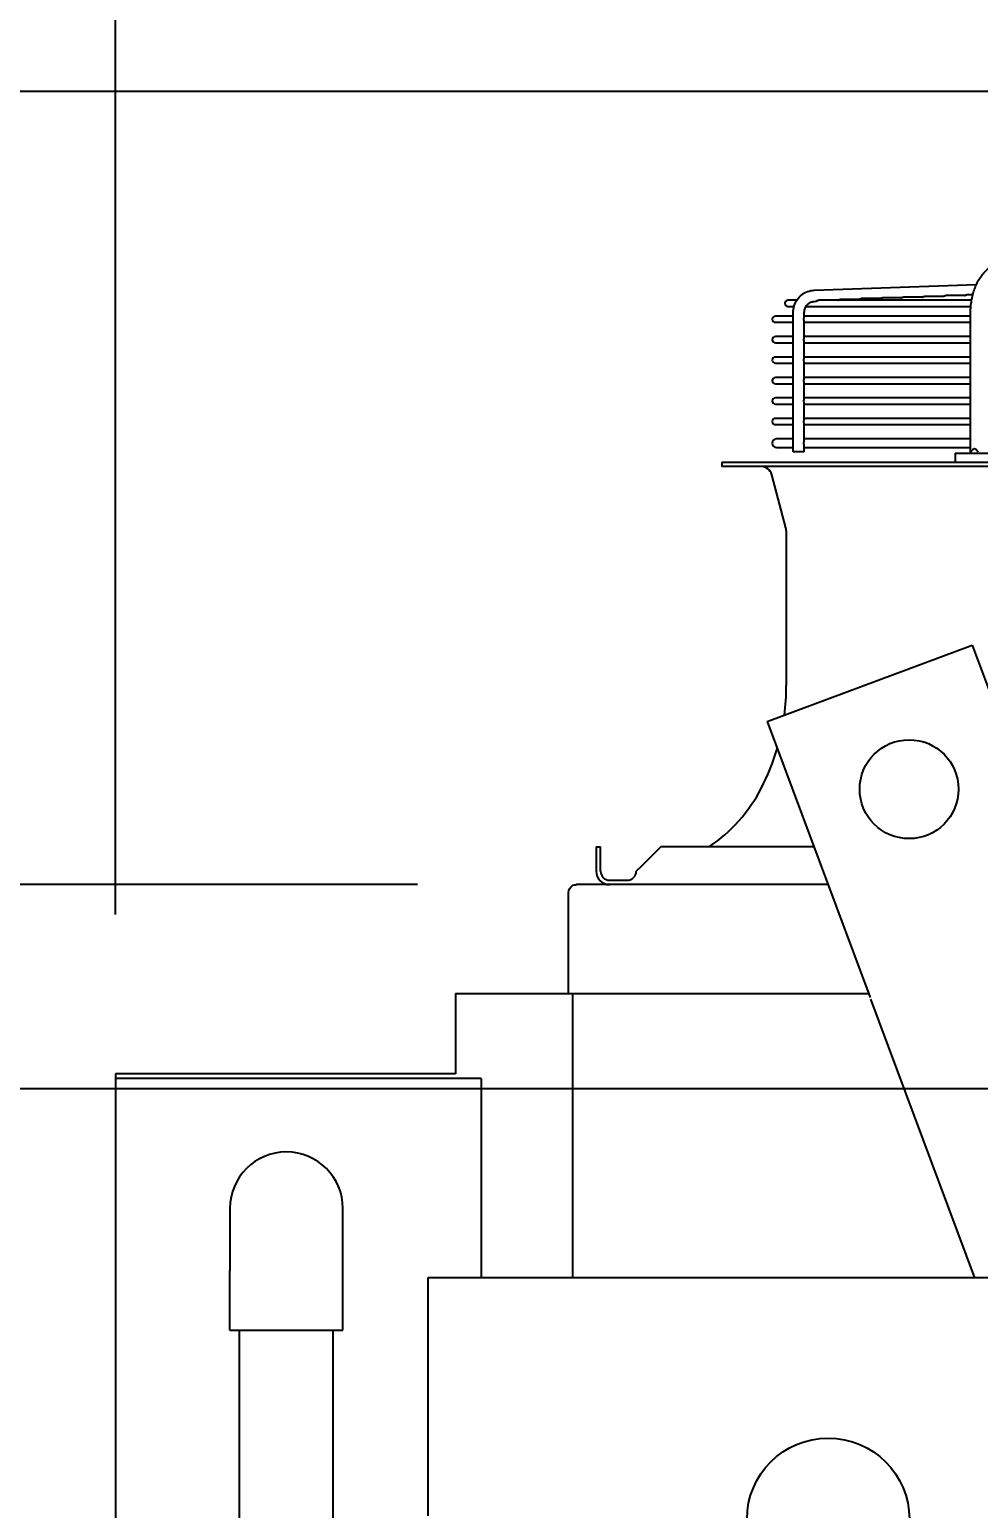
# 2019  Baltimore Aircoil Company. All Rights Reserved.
# Model space of a CAD drawing. Header units: millimetres. Extents: x 16200 to 32328, y 18593 to 29476.
# Drawn here: x 16256.42 to 16273.22, y 18965.62 to 18991.79 of the extents above; entities that cross this region are included whole.
import ezdxf

# ---------------------------------------------------------------- set-up
doc = ezdxf.new("R2010")
doc.units = ezdxf.units.MM
doc.header["$LTSCALE"] = 5
for name, color, linetype in [('CONDENSER-SST-CONTROL', 1, 'Continuous'), ('RECIRCULATION-CONTROL', 3, 'Continuous'), ('UNIT', 6, 'Continuous'), ('WS-NO-CONTROL', 3, 'Continuous')]:
    doc.layers.add(name, color=color, linetype=linetype)
doc.styles.add('SUBMITTAL', font='romans.shx', dxfattribs={"width": 0.75})
doc.dimstyles.new('SUBMITTAL', dxfattribs={"dimtxt": 0.09375, "dimasz": 0.09375, "dimexe": 0.03125, "dimexo": 0.0625, "dimgap": 0.0625, "dimtad": 0, "dimdec": 4, "dimzin": 4, "dimdsep": 46, "dimlunit": 4, "dimtxsty": 'SUBMITTAL', "dimcen": 0.09375, "dimclre": 6, "dimadec": 0, "dimazin": 0, "dimtfac": 1, "dimtdec": 0, "dimtofl": 0, "dimtmove": 0, "dimatfit": 3, "dimfxl": 0, "dimfrac": 2, "dimtolj": 1, "dimtzin": 4, "dimarcsym": 0})

# ---------------------------------------------------------------- blocks, each defined once
blk = doc.blocks.new('*D8')
at = {"layer": 'UNIT', "color": 6, "lineweight": -2}
for p, q in [((16277.692, 18990.694), (16205.129, 18990.694)), ((16260.835, 18892.66), (16205.129, 18892.66))]:
    blk.add_line(p, q, dxfattribs=at)
at = {"layer": 'UNIT', "color": 3, "lineweight": -2}
for p, q in [((16207.946, 18985.765), (16207.946, 18951.36)), ((16207.946, 18897.589), (16207.946, 18931.994))]:
    blk.add_line(p, q, dxfattribs=at)
at = {"layer": 'UNIT', "color": 3}
for points in [[(16207.125, 18985.765), (16208.768, 18985.765), (16207.946, 18990.694)], [(16207.125, 18897.589), (16208.768, 18897.589), (16207.946, 18892.66)]]:
    blk.add_solid(points, dxfattribs=at)
at = {"layer": 'UNIT', "color": 3, "insert": (16207.946, 18941.677), "char_height": 4.9294, "attachment_point": 5, "rotation": 90, "style": 'SUBMITTAL'}
blk.add_mtext('\\A1;8\'-2"', dxfattribs=at)
blk = doc.blocks.new('*D45')
at = {"layer": 'UNIT', "color": 6, "lineweight": -2}
for p, q in [((16263.288, 18976.659), (16215.129, 18976.659)), ((16260.835, 18892.66), (16215.129, 18892.66))]:
    blk.add_line(p, q, dxfattribs=at)
at = {"layer": 'UNIT', "color": 3, "lineweight": -2}
for p, q in [((16217.946, 18971.729), (16217.946, 18944.342)), ((16217.946, 18897.589), (16217.946, 18924.976))]:
    blk.add_line(p, q, dxfattribs=at)
at = {"layer": 'UNIT', "color": 3}
for points in [[(16217.125, 18971.729), (16218.768, 18971.729), (16217.946, 18976.659)], [(16217.125, 18897.589), (16218.768, 18897.589), (16217.946, 18892.66)]]:
    blk.add_solid(points, dxfattribs=at)
at = {"layer": 'UNIT', "color": 3, "insert": (16217.946, 18934.659), "char_height": 4.9294, "attachment_point": 5, "rotation": 90, "style": 'SUBMITTAL'}
blk.add_mtext('\\A1;7\'-0"', dxfattribs=at)
blk = doc.blocks.new('*D76')
at = {"layer": 'WS-NO-CONTROL', "color": 6, "lineweight": -2}
for p, q in [((16257.946, 18976.129), (16257.946, 19017.259)), ((16316.097, 18975.861), (16316.097, 19017.259))]:
    blk.add_line(p, q, dxfattribs=at)
at = {"layer": 'WS-NO-CONTROL', "color": 3, "lineweight": -2}
for p, q in [((16257.946, 19014.442), (16253.017, 19014.442)), ((16311.168, 19014.442), (16262.876, 19014.442))]:
    blk.add_line(p, q, dxfattribs=at)
at = {"layer": 'WS-NO-CONTROL', "color": 3}
for points in [[(16262.876, 19015.263), (16262.876, 19013.62), (16257.946, 19014.442)], [(16311.168, 19015.263), (16311.168, 19013.62), (16316.097, 19014.442)]]:
    blk.add_solid(points, dxfattribs=at)
at = {"layer": 'WS-NO-CONTROL', "color": 3, "insert": (16234.268, 19014.442), "char_height": 4.9294, "attachment_point": 5, "style": 'SUBMITTAL'}
blk.add_mtext('\\A1;4\'-10 1/8"', dxfattribs=at)
blk = doc.blocks.new('*D77')
at = {"layer": 'WS-NO-CONTROL', "color": 6, "lineweight": -2}
for p, q in [((16257.946, 18976.129), (16257.946, 19003.663)), ((16293.583, 18975.861), (16293.583, 19003.663))]:
    blk.add_line(p, q, dxfattribs=at)
at = {"layer": 'WS-NO-CONTROL', "color": 3, "lineweight": -2}
for p, q in [((16257.946, 19000.846), (16253.017, 19000.846)), ((16288.654, 19000.846), (16262.876, 19000.846))]:
    blk.add_line(p, q, dxfattribs=at)
at = {"layer": 'WS-NO-CONTROL', "color": 3}
for points in [[(16262.876, 19001.667), (16262.876, 19000.024), (16257.946, 19000.846)], [(16288.654, 19001.667), (16288.654, 19000.024), (16293.583, 19000.846)]]:
    blk.add_solid(points, dxfattribs=at)
at = {"layer": 'WS-NO-CONTROL', "color": 3, "insert": (16234.268, 19000.846), "char_height": 4.9294, "attachment_point": 5, "style": 'SUBMITTAL'}
blk.add_mtext('\\A1;2\'-11 5/8"', dxfattribs=at)
blk = doc.blocks.new('*D104')
at = {"layer": 'WS-NO-CONTROL', "color": 6, "lineweight": -2}
for p, q in [((16290.766, 18973.044), (16225.129, 18973.044)), ((16260.835, 18892.66), (16225.129, 18892.66))]:
    blk.add_line(p, q, dxfattribs=at)
at = {"layer": 'WS-NO-CONTROL', "color": 3, "lineweight": -2}
for p, q in [((16227.946, 18968.114), (16227.946, 18949.753)), ((16227.946, 18897.589), (16227.946, 18915.951))]:
    blk.add_line(p, q, dxfattribs=at)
at = {"layer": 'WS-NO-CONTROL', "color": 3}
for points in [[(16227.125, 18968.114), (16228.768, 18968.114), (16227.946, 18973.044)], [(16227.125, 18897.589), (16228.768, 18897.589), (16227.946, 18892.66)]]:
    blk.add_solid(points, dxfattribs=at)
at = {"layer": 'WS-NO-CONTROL', "color": 3, "insert": (16227.946, 18932.852), "char_height": 4.9294, "attachment_point": 5, "rotation": 90, "style": 'SUBMITTAL'}
blk.add_mtext('\\A1;6\'-8 3/8"', dxfattribs=at)

msp = doc.modelspace()

# ---------------------------------------------------------------- linework, layer by layer
at = {"layer": 'CONDENSER-SST-CONTROL'}
msp.add_circle((16270.5614, 18965.4262), 1.4375, dxfattribs=at)
at = {"layer": 'RECIRCULATION-CONTROL'}
for p, q in [((16259.9691, 18970.9282), (16259.9691, 18969.8282)), ((16261.9691, 18969.8282), (16261.9691, 18970.9282)), ((16259.9691, 18968.7719), (16259.9691, 18969.8282)), ((16261.9691, 18968.7719), (16261.9691, 18969.8282)), ((16259.9691, 18968.7719), (16261.9691, 18968.7719)), ((16260.1391, 18947.1784), (16260.1391, 18968.7719)), ((16261.7991, 18947.1784), (16261.7991, 18968.7719))]:
    msp.add_line(p, q, dxfattribs=at)
msp.add_arc((16260.9691, 18970.9282), 1, 0, 180, dxfattribs=at)
at = {"layer": 'UNIT'}
for p, q in [((16270.312, 18987.1791), (16273.1872, 18987.283)), ((16270.0061, 18987.0037), (16269.8476, 18987.0037)), ((16270.3191, 18986.9824), (16270.3414, 18986.9832)), ((16273.1008, 18987.0037), (16270.3977, 18987.0037)), ((16271.1054, 18987.0172), (16270.7719, 18987.0172)), ((16271.4796, 18987.0307), (16271.1461, 18987.0307)), ((16271.8537, 18987.0442), (16271.5203, 18987.0442)), ((16272.2279, 18987.0577), (16271.8945, 18987.0577)), ((16272.6021, 18987.0712), (16272.2687, 18987.0712)), ((16272.9763, 18987.0847), (16272.6429, 18987.0847)), ((16273.1213, 18987.0982), (16273.0171, 18987.0982)), ((16269.9419, 18986.7218), (16269.6271, 18986.7218)), ((16269.8476, 18986.8935), (16269.9566, 18986.8935)), ((16269.9419, 18984.3163), (16269.9419, 18986.7856)), ((16270.1387, 18986.7058), (16270.1387, 18986.7856)), ((16273.082, 18986.7218), (16270.1387, 18986.7218)), ((16270.1693, 18986.8935), (16273.0865, 18986.8935)), ((16273.082, 18984.3163), (16273.082, 18986.7856)), ((16269.6271, 18986.6115), (16269.9419, 18986.6115)), ((16270.1387, 18986.3436), (16270.1387, 18986.6275)), ((16270.1387, 18986.6115), (16273.082, 18986.6115)), ((16269.9419, 18986.3596), (16269.6271, 18986.3596)), ((16269.6271, 18986.2493), (16269.9419, 18986.2493)), ((16273.082, 18986.3596), (16270.1387, 18986.3596)), ((16270.1387, 18985.9814), (16270.1387, 18986.2653)), ((16270.1387, 18986.2493), (16273.082, 18986.2493)), ((16269.9419, 18985.9974), (16269.6271, 18985.9974)), ((16273.082, 18985.9974), (16270.1387, 18985.9974)), ((16269.6271, 18985.8871), (16269.9419, 18985.8871)), ((16270.1387, 18985.6192), (16270.1387, 18985.9031)), ((16270.1387, 18985.8871), (16273.082, 18985.8871)), ((16269.9419, 18985.6352), (16269.6271, 18985.6352)), ((16269.6271, 18985.5249), (16269.9419, 18985.5249)), ((16273.082, 18985.6352), (16270.1387, 18985.6352)), ((16270.1387, 18985.257), (16270.1387, 18985.5409)), ((16270.1387, 18985.5249), (16273.082, 18985.5249)), ((16269.9419, 18985.2729), (16269.6271, 18985.2729)), ((16269.6271, 18985.1627), (16269.9419, 18985.1627)), ((16273.082, 18985.2729), (16270.1387, 18985.2729)), ((16270.1387, 18984.8948), (16270.1387, 18985.1787)), ((16270.1387, 18985.1627), (16273.082, 18985.1627)), ((16269.9419, 18984.9107), (16269.6271, 18984.9107)), ((16273.082, 18984.9107), (16270.1387, 18984.9107)), ((16269.6271, 18984.8005), (16269.9419, 18984.8005)), ((16270.1387, 18984.5191), (16270.1387, 18984.8165)), ((16270.1387, 18984.8005), (16273.082, 18984.8005)), ((16269.9419, 18984.5485), (16269.6488, 18984.5485)), ((16269.6488, 18984.395), (16269.9419, 18984.395)), ((16273.082, 18984.5485), (16270.1387, 18984.5485)), ((16270.1387, 18984.3163), (16270.1387, 18984.4245)), ((16270.1387, 18984.395), (16273.082, 18984.395)), ((16268.6783, 18984.1391), (16302.4185, 18984.1391)), ((16268.6783, 18984.1391), (16268.6783, 18984.0604)), ((16270.1387, 18984.3163), (16269.9419, 18984.3163)), ((16272.8121, 18984.2966), (16275.0392, 18984.2966)), ((16272.8121, 18984.2966), (16272.8121, 18984.1391)), ((16302.4185, 18984.0604), (16268.6783, 18984.0604)), ((16269.8134, 18982.9726), (16269.5623, 18983.9142)), ((16269.82, 18982.9219), (16269.82, 18980.1809)), ((16269.4796, 18979.5449), (16273.1104, 18980.8988)), ((16273.1104, 18980.8988), (16275.4479, 18974.6302)), ((16269.4796, 18979.5449), (16271.3016, 18974.6588)), ((16266.4539, 18977.3281), (16266.4539, 18976.895)), ((16266.4539, 18977.3281), (16266.5326, 18977.3281)), ((16266.5326, 18976.895), (16266.5326, 18977.3281)), ((16267.5956, 18977.3281), (16267.2413, 18976.9737)), ((16270.3063, 18977.3281), (16267.5956, 18977.3281)), ((16267.2413, 18976.9737), (16267.1625, 18976.895)), ((16265.9647, 18974.7296), (16265.9647, 18976.519)), ((16270.5558, 18976.6588), (16266.1045, 18976.6588)), ((16266.6901, 18976.7375), (16267.0051, 18976.7375)), ((16263.9646, 18974.7296), (16271.2752, 18974.7296)), ((16263.9646, 18974.7296), (16263.9646, 18973.3122)), ((16266.0428, 18969.6997), (16266.0428, 18974.7296)), ((16271.3123, 18974.6302), (16273.1508, 18969.6998)), ((16257.9462, 18973.3122), (16257.9462, 18898.9392)), ((16263.9646, 18973.3122), (16257.9462, 18973.3122)), ((16264.415, 18973.2291), (16257.9462, 18973.2291)), ((16264.415, 18973.2291), (16264.415, 18969.6997)), ((16273.8755, 18969.6998), (16263.4719, 18969.6997)), ((16263.4719, 18969.6997), (16263.472, 18965.49))]:
    msp.add_line(p, q, dxfattribs=at)
msp.add_circle((16271.9938, 18978.3479), 0.875, dxfattribs=at)
for centre, radius, start, end in [((16269.8476, 18986.9486), 0.0551, 90, 270), ((16269.6271, 18986.6666), 0.0551, 90, 270), ((16269.6271, 18986.3044), 0.0551, 90, 270), ((16269.6271, 18985.9422), 0.0551, 90, 270), ((16269.6271, 18985.58), 0.0551, 90, 270), ((16269.6271, 18985.2178), 0.0551, 90, 270), ((16269.6271, 18984.8556), 0.0551, 90, 270), ((16269.6488, 18984.4718), 0.0768, 90, 270), ((16269.3721, 18983.8635), 0.1969, 14.93142, 90), ((16269.6232, 18982.9219), 0.1969, 0, 14.93142), ((16265.883, 18980.1809), 3.937, 352.38069, 0), ((16265.883, 18980.1809), 3.937, 332.49816, 343.5344), ((16266.8608, 18979.6719), 2.8346, 304.22448, 332.49816), ((16266.6901, 18976.895), 0.2362, 180, 270), ((16266.6901, 18976.895), 0.1575, 180, 270), ((16267.0051, 18976.895), 0.1575, 270, 0)]:
    msp.add_arc(centre, radius, start, end, dxfattribs=at)
for points, knots in [([(16273.082, 18986.7856), (16273.082, 18986.8212), (16273.0835, 18986.8571), (16273.0864, 18986.8925), (16273.0894, 18986.9279), (16273.0938, 18986.9629), (16273.0997, 18986.9976), (16273.1057, 18987.0322), (16273.1131, 18987.0666), (16273.1218, 18987.1001), (16273.1306, 18987.1335), (16273.1407, 18987.166), (16273.1522, 18987.1978), (16273.1637, 18987.2295), (16273.1765, 18987.2605), (16273.1906, 18987.2901), (16273.2046, 18987.3198), (16273.2198, 18987.348), (16273.2363, 18987.3751), (16273.2527, 18987.4022), (16273.2703, 18987.428), (16273.2889, 18987.4522), (16273.3075, 18987.4763), (16273.3269, 18987.4988), (16273.3474, 18987.5196), (16273.3678, 18987.5405), (16273.3893, 18987.5598), (16273.4113, 18987.5771), (16273.4333, 18987.5944), (16273.456, 18987.6098), (16273.4793, 18987.6234), (16273.5026, 18987.6369), (16273.5267, 18987.6485), (16273.551, 18987.6581), (16273.5753, 18987.6676), (16273.5998, 18987.6751), (16273.6247, 18987.6805), (16273.6497, 18987.686), (16273.675, 18987.6894), (16273.7001, 18987.6906)], [0, 0, 0, 0, 0.076921, 0.076921, 0.076921, 0.1538421, 0.1538421, 0.1538421, 0.2307631, 0.2307631, 0.2307631, 0.3076842, 0.3076842, 0.3076842, 0.3846052, 0.3846052, 0.3846052, 0.4615263, 0.4615263, 0.4615263, 0.5384473, 0.5384473, 0.5384473, 0.6153684, 0.6153684, 0.6153684, 0.6922894, 0.6922894, 0.6922894, 0.7692105, 0.7692105, 0.7692105, 0.8461315, 0.8461315, 0.8461315, 0.9230526, 0.9230526, 0.9230526, 1, 1, 1, 1]), ([(16269.9419, 18986.7856), (16269.9419, 18986.8256), (16269.9479, 18986.8656), (16269.9713, 18986.9419), (16269.9887, 18986.9783), (16270.0336, 18987.0442), (16270.061, 18987.0737), (16270.1235, 18987.1228), (16270.1586, 18987.1424), (16270.233, 18987.1699), (16270.2724, 18987.1777), (16270.312, 18987.1791)], [1.5707963, 1.5707963, 1.5707963, 1.5707963, 1.8779743, 1.8779743, 2.1851522, 2.1851522, 2.4923302, 2.4923302, 2.7995081, 2.7995081, 3.1066861, 3.1066861, 3.1066861, 3.1066861]), ([(16270.1387, 18986.7856), (16270.1387, 18986.8061), (16270.1418, 18986.8266), (16270.1537, 18986.8655), (16270.1626, 18986.8839), (16270.185, 18986.9169), (16270.1986, 18986.9314), (16270.2292, 18986.9554), (16270.2461, 18986.9649), (16270.2817, 18986.978), (16270.3004, 18986.9817), (16270.3191, 18986.9824)], [1.5707963, 1.5707963, 1.5707963, 1.5707963, 1.8779743, 1.8779743, 2.1851522, 2.1851522, 2.4923302, 2.4923302, 2.7995081, 2.7995081, 3.1066861, 3.1066861, 3.1066861, 3.1066861]), ([(16270.3414, 18986.9832), (16270.3415, 18986.9832), (16270.3417, 18986.9832), (16270.3419, 18986.9832), (16270.3421, 18986.9832), (16270.3424, 18986.9833), (16270.3427, 18986.9833), (16270.3432, 18986.9834), (16270.3438, 18986.9836), (16270.3445, 18986.9838), (16270.3451, 18986.984), (16270.3458, 18986.9843), (16270.3465, 18986.9846), (16270.3472, 18986.9849), (16270.3479, 18986.9852), (16270.3487, 18986.9856), (16270.3494, 18986.986), (16270.3502, 18986.9864), (16270.351, 18986.9868), (16270.3519, 18986.9873), (16270.3527, 18986.9877), (16270.3535, 18986.9882), (16270.3544, 18986.9887), (16270.3553, 18986.9892), (16270.3562, 18986.9897), (16270.357, 18986.9902), (16270.358, 18986.9907), (16270.3589, 18986.9913), (16270.3598, 18986.9918), (16270.3607, 18986.9923), (16270.3617, 18986.9928), (16270.3626, 18986.9933), (16270.3635, 18986.9938), (16270.3645, 18986.9943), (16270.3655, 18986.9948), (16270.3664, 18986.9953), (16270.3674, 18986.9958), (16270.3684, 18986.9963), (16270.3694, 18986.9967), (16270.3704, 18986.9972), (16270.3713, 18986.9976), (16270.3723, 18986.9981), (16270.3733, 18986.9985), (16270.3743, 18986.9989), (16270.3753, 18986.9993), (16270.3763, 18986.9996), (16270.3774, 18987), (16270.3784, 18987.0003), (16270.3794, 18987.0007), (16270.3804, 18987.001), (16270.3814, 18987.0013), (16270.3824, 18987.0016), (16270.3834, 18987.0018), (16270.3844, 18987.0021), (16270.3854, 18987.0023), (16270.3865, 18987.0025), (16270.3875, 18987.0027), (16270.3885, 18987.0029), (16270.3895, 18987.0031), (16270.3905, 18987.0032), (16270.3915, 18987.0033), (16270.3925, 18987.0034), (16270.3934, 18987.0035), (16270.3944, 18987.0036), (16270.3954, 18987.0037), (16270.3964, 18987.0037), (16270.3973, 18987.0037), (16270.3975, 18987.0037), (16270.3976, 18987.0037), (16270.3977, 18987.0037)], [0.00401292, 0.00401292, 0.00401292, 0.00401292, 0.01219512, 0.01219512, 0.01219512, 0.02439024, 0.02439024, 0.02439024, 0.04878049, 0.04878049, 0.04878049, 0.07317073, 0.07317073, 0.07317073, 0.09756098, 0.09756098, 0.09756098, 0.12195122, 0.12195122, 0.12195122, 0.14634146, 0.14634146, 0.14634146, 0.17073171, 0.17073171, 0.17073171, 0.19512195, 0.19512195, 0.19512195, 0.2195122, 0.2195122, 0.2195122, 0.24390244, 0.24390244, 0.24390244, 0.26829268, 0.26829268, 0.26829268, 0.29268293, 0.29268293, 0.29268293, 0.31707317, 0.31707317, 0.31707317, 0.34146341, 0.34146341, 0.34146341, 0.36585366, 0.36585366, 0.36585366, 0.3902439, 0.3902439, 0.3902439, 0.41463415, 0.41463415, 0.41463415, 0.43902439, 0.43902439, 0.43902439, 0.46341463, 0.46341463, 0.46341463, 0.48780488, 0.48780488, 0.48780488, 0.51219512, 0.51219512, 0.51219512, 0.51549915, 0.51549915, 0.51549915, 0.51549915]), ([(16270.7312, 18987.0037), (16270.7318, 18987.0041), (16270.7325, 18987.0044), (16270.7331, 18987.0048), (16270.734, 18987.0053), (16270.7349, 18987.0058), (16270.7359, 18987.0063), (16270.7368, 18987.0068), (16270.7378, 18987.0073), (16270.7387, 18987.0078), (16270.7397, 18987.0083), (16270.7407, 18987.0088), (16270.7416, 18987.0093), (16270.7426, 18987.0098), (16270.7436, 18987.0102), (16270.7446, 18987.0107), (16270.7456, 18987.0111), (16270.7466, 18987.0116), (16270.7476, 18987.012), (16270.7486, 18987.0124), (16270.7496, 18987.0128), (16270.7506, 18987.0131), (16270.7516, 18987.0135), (16270.7526, 18987.0138), (16270.7536, 18987.0142), (16270.7546, 18987.0145), (16270.7556, 18987.0148), (16270.7566, 18987.0151), (16270.7576, 18987.0153), (16270.7586, 18987.0156), (16270.7596, 18987.0158), (16270.7607, 18987.016), (16270.7617, 18987.0162), (16270.7627, 18987.0164), (16270.7637, 18987.0166), (16270.7647, 18987.0167), (16270.7657, 18987.0168), (16270.7667, 18987.0169), (16270.7676, 18987.017), (16270.7686, 18987.0171), (16270.7696, 18987.0172), (16270.7706, 18987.0172), (16270.7715, 18987.0172), (16270.7717, 18987.0172), (16270.7718, 18987.0172), (16270.7719, 18987.0172)], [0.1782737, 0.1782737, 0.1782737, 0.1782737, 0.19512195, 0.19512195, 0.19512195, 0.2195122, 0.2195122, 0.2195122, 0.24390244, 0.24390244, 0.24390244, 0.26829268, 0.26829268, 0.26829268, 0.29268293, 0.29268293, 0.29268293, 0.31707317, 0.31707317, 0.31707317, 0.34146341, 0.34146341, 0.34146341, 0.36585366, 0.36585366, 0.36585366, 0.3902439, 0.3902439, 0.3902439, 0.41463415, 0.41463415, 0.41463415, 0.43902439, 0.43902439, 0.43902439, 0.46341463, 0.46341463, 0.46341463, 0.48780488, 0.48780488, 0.48780488, 0.51219512, 0.51219512, 0.51219512, 0.5155129, 0.5155129, 0.5155129, 0.5155129]), ([(16271.1054, 18987.0172), (16271.106, 18987.0176), (16271.1067, 18987.0179), (16271.1073, 18987.0183), (16271.1082, 18987.0188), (16271.1091, 18987.0193), (16271.1101, 18987.0198), (16271.111, 18987.0204), (16271.112, 18987.0209), (16271.1129, 18987.0214), (16271.1139, 18987.0219), (16271.1149, 18987.0223), (16271.1158, 18987.0228), (16271.1168, 18987.0233), (16271.1178, 18987.0237), (16271.1188, 18987.0242), (16271.1198, 18987.0246), (16271.1208, 18987.0251), (16271.1218, 18987.0255), (16271.1228, 18987.0259), (16271.1238, 18987.0263), (16271.1248, 18987.0266), (16271.1258, 18987.027), (16271.1268, 18987.0273), (16271.1278, 18987.0277), (16271.1288, 18987.028), (16271.1298, 18987.0283), (16271.1308, 18987.0286), (16271.1318, 18987.0288), (16271.1328, 18987.0291), (16271.1338, 18987.0293), (16271.1349, 18987.0295), (16271.1359, 18987.0297), (16271.1369, 18987.0299), (16271.1379, 18987.0301), (16271.1389, 18987.0302), (16271.1399, 18987.0303), (16271.1408, 18987.0304), (16271.1418, 18987.0305), (16271.1428, 18987.0306), (16271.1438, 18987.0307), (16271.1448, 18987.0307), (16271.1457, 18987.0307), (16271.1459, 18987.0307), (16271.146, 18987.0307), (16271.1461, 18987.0307)], [0.17792949, 0.17792949, 0.17792949, 0.17792949, 0.19512195, 0.19512195, 0.19512195, 0.2195122, 0.2195122, 0.2195122, 0.24390244, 0.24390244, 0.24390244, 0.26829268, 0.26829268, 0.26829268, 0.29268293, 0.29268293, 0.29268293, 0.31707317, 0.31707317, 0.31707317, 0.34146341, 0.34146341, 0.34146341, 0.36585366, 0.36585366, 0.36585366, 0.3902439, 0.3902439, 0.3902439, 0.41463415, 0.41463415, 0.41463415, 0.43902439, 0.43902439, 0.43902439, 0.46341463, 0.46341463, 0.46341463, 0.48780488, 0.48780488, 0.48780488, 0.51219512, 0.51219512, 0.51219512, 0.51552666, 0.51552666, 0.51552666, 0.51552666]), ([(16271.4796, 18987.0307), (16271.4802, 18987.0311), (16271.4809, 18987.0314), (16271.4815, 18987.0318), (16271.4824, 18987.0323), (16271.4834, 18987.0328), (16271.4843, 18987.0334), (16271.4852, 18987.0339), (16271.4862, 18987.0344), (16271.4872, 18987.0349), (16271.4881, 18987.0354), (16271.4891, 18987.0359), (16271.4901, 18987.0363), (16271.491, 18987.0368), (16271.492, 18987.0373), (16271.493, 18987.0377), (16271.494, 18987.0381), (16271.495, 18987.0386), (16271.496, 18987.039), (16271.497, 18987.0394), (16271.498, 18987.0398), (16271.499, 18987.0401), (16271.5, 18987.0405), (16271.501, 18987.0408), (16271.502, 18987.0412), (16271.503, 18987.0415), (16271.504, 18987.0418), (16271.505, 18987.0421), (16271.506, 18987.0423), (16271.507, 18987.0426), (16271.508, 18987.0428), (16271.5091, 18987.043), (16271.5101, 18987.0432), (16271.5111, 18987.0434), (16271.5121, 18987.0436), (16271.5131, 18987.0437), (16271.5141, 18987.0438), (16271.515, 18987.0439), (16271.516, 18987.044), (16271.517, 18987.0441), (16271.518, 18987.0442), (16271.519, 18987.0442), (16271.5199, 18987.0442), (16271.5201, 18987.0442), (16271.5202, 18987.0442), (16271.5203, 18987.0442)], [0.17758438, 0.17758438, 0.17758438, 0.17758438, 0.19512195, 0.19512195, 0.19512195, 0.2195122, 0.2195122, 0.2195122, 0.24390244, 0.24390244, 0.24390244, 0.26829268, 0.26829268, 0.26829268, 0.29268293, 0.29268293, 0.29268293, 0.31707317, 0.31707317, 0.31707317, 0.34146341, 0.34146341, 0.34146341, 0.36585366, 0.36585366, 0.36585366, 0.3902439, 0.3902439, 0.3902439, 0.41463415, 0.41463415, 0.41463415, 0.43902439, 0.43902439, 0.43902439, 0.46341463, 0.46341463, 0.46341463, 0.48780488, 0.48780488, 0.48780488, 0.51219512, 0.51219512, 0.51219512, 0.51554043, 0.51554043, 0.51554043, 0.51554043]), ([(16271.8537, 18987.0442), (16271.8544, 18987.0446), (16271.8551, 18987.0449), (16271.8557, 18987.0453), (16271.8567, 18987.0458), (16271.8576, 18987.0464), (16271.8585, 18987.0469), (16271.8595, 18987.0474), (16271.8604, 18987.0479), (16271.8614, 18987.0484), (16271.8623, 18987.0489), (16271.8633, 18987.0494), (16271.8643, 18987.0498), (16271.8652, 18987.0503), (16271.8662, 18987.0508), (16271.8672, 18987.0512), (16271.8682, 18987.0516), (16271.8692, 18987.0521), (16271.8702, 18987.0525), (16271.8712, 18987.0529), (16271.8722, 18987.0533), (16271.8732, 18987.0536), (16271.8742, 18987.054), (16271.8752, 18987.0543), (16271.8762, 18987.0547), (16271.8772, 18987.055), (16271.8782, 18987.0553), (16271.8792, 18987.0556), (16271.8802, 18987.0558), (16271.8812, 18987.0561), (16271.8822, 18987.0563), (16271.8833, 18987.0565), (16271.8843, 18987.0567), (16271.8853, 18987.0569), (16271.8863, 18987.0571), (16271.8873, 18987.0572), (16271.8882, 18987.0573), (16271.8892, 18987.0574), (16271.8902, 18987.0575), (16271.8912, 18987.0576), (16271.8922, 18987.0576), (16271.8932, 18987.0577), (16271.8941, 18987.0577), (16271.8942, 18987.0577), (16271.8944, 18987.0577), (16271.8945, 18987.0577)], [0.17723839, 0.17723839, 0.17723839, 0.17723839, 0.19512195, 0.19512195, 0.19512195, 0.2195122, 0.2195122, 0.2195122, 0.24390244, 0.24390244, 0.24390244, 0.26829268, 0.26829268, 0.26829268, 0.29268293, 0.29268293, 0.29268293, 0.31707317, 0.31707317, 0.31707317, 0.34146341, 0.34146341, 0.34146341, 0.36585366, 0.36585366, 0.36585366, 0.3902439, 0.3902439, 0.3902439, 0.41463415, 0.41463415, 0.41463415, 0.43902439, 0.43902439, 0.43902439, 0.46341463, 0.46341463, 0.46341463, 0.48780488, 0.48780488, 0.48780488, 0.51219512, 0.51219512, 0.51219512, 0.5155542, 0.5155542, 0.5155542, 0.5155542]), ([(16272.2279, 18987.0577), (16272.2286, 18987.0581), (16272.2293, 18987.0585), (16272.23, 18987.0588), (16272.2309, 18987.0594), (16272.2318, 18987.0599), (16272.2327, 18987.0604), (16272.2337, 18987.0609), (16272.2346, 18987.0614), (16272.2356, 18987.0619), (16272.2365, 18987.0624), (16272.2375, 18987.0629), (16272.2385, 18987.0633), (16272.2395, 18987.0638), (16272.2404, 18987.0643), (16272.2414, 18987.0647), (16272.2424, 18987.0652), (16272.2434, 18987.0656), (16272.2444, 18987.066), (16272.2454, 18987.0664), (16272.2464, 18987.0668), (16272.2474, 18987.0671), (16272.2484, 18987.0675), (16272.2494, 18987.0678), (16272.2504, 18987.0682), (16272.2514, 18987.0685), (16272.2524, 18987.0688), (16272.2534, 18987.069), (16272.2544, 18987.0693), (16272.2554, 18987.0696), (16272.2564, 18987.0698), (16272.2575, 18987.07), (16272.2585, 18987.0702), (16272.2595, 18987.0704), (16272.2605, 18987.0706), (16272.2615, 18987.0707), (16272.2624, 18987.0708), (16272.2634, 18987.0709), (16272.2644, 18987.071), (16272.2654, 18987.0711), (16272.2664, 18987.0711), (16272.2673, 18987.0712), (16272.2683, 18987.0712), (16272.2684, 18987.0712), (16272.2686, 18987.0712), (16272.2687, 18987.0712)], [0.17689154, 0.17689154, 0.17689154, 0.17689154, 0.19512195, 0.19512195, 0.19512195, 0.2195122, 0.2195122, 0.2195122, 0.24390244, 0.24390244, 0.24390244, 0.26829268, 0.26829268, 0.26829268, 0.29268293, 0.29268293, 0.29268293, 0.31707317, 0.31707317, 0.31707317, 0.34146341, 0.34146341, 0.34146341, 0.36585366, 0.36585366, 0.36585366, 0.3902439, 0.3902439, 0.3902439, 0.41463415, 0.41463415, 0.41463415, 0.43902439, 0.43902439, 0.43902439, 0.46341463, 0.46341463, 0.46341463, 0.48780488, 0.48780488, 0.48780488, 0.51219512, 0.51219512, 0.51219512, 0.51556798, 0.51556798, 0.51556798, 0.51556798]), ([(16272.6021, 18987.0712), (16272.6028, 18987.0716), (16272.6035, 18987.072), (16272.6042, 18987.0724), (16272.6051, 18987.0729), (16272.606, 18987.0734), (16272.607, 18987.0739), (16272.6079, 18987.0744), (16272.6088, 18987.0749), (16272.6098, 18987.0754), (16272.6108, 18987.0759), (16272.6117, 18987.0764), (16272.6127, 18987.0768), (16272.6137, 18987.0773), (16272.6146, 18987.0778), (16272.6156, 18987.0782), (16272.6166, 18987.0787), (16272.6176, 18987.0791), (16272.6186, 18987.0795), (16272.6196, 18987.0799), (16272.6206, 18987.0803), (16272.6216, 18987.0806), (16272.6226, 18987.081), (16272.6236, 18987.0813), (16272.6246, 18987.0817), (16272.6256, 18987.082), (16272.6266, 18987.0823), (16272.6276, 18987.0825), (16272.6286, 18987.0828), (16272.6296, 18987.0831), (16272.6306, 18987.0833), (16272.6317, 18987.0835), (16272.6327, 18987.0837), (16272.6337, 18987.0839), (16272.6347, 18987.084), (16272.6357, 18987.0842), (16272.6366, 18987.0843), (16272.6376, 18987.0844), (16272.6386, 18987.0845), (16272.6396, 18987.0846), (16272.6406, 18987.0846), (16272.6415, 18987.0847), (16272.6425, 18987.0847), (16272.6426, 18987.0847), (16272.6428, 18987.0847), (16272.6429, 18987.0847)], [0.17654387, 0.17654387, 0.17654387, 0.17654387, 0.19512195, 0.19512195, 0.19512195, 0.2195122, 0.2195122, 0.2195122, 0.24390244, 0.24390244, 0.24390244, 0.26829268, 0.26829268, 0.26829268, 0.29268293, 0.29268293, 0.29268293, 0.31707317, 0.31707317, 0.31707317, 0.34146341, 0.34146341, 0.34146341, 0.36585366, 0.36585366, 0.36585366, 0.3902439, 0.3902439, 0.3902439, 0.41463415, 0.41463415, 0.41463415, 0.43902439, 0.43902439, 0.43902439, 0.46341463, 0.46341463, 0.46341463, 0.48780488, 0.48780488, 0.48780488, 0.51219512, 0.51219512, 0.51219512, 0.51558176, 0.51558176, 0.51558176, 0.51558176]), ([(16272.9763, 18987.0847), (16272.977, 18987.0851), (16272.9777, 18987.0855), (16272.9784, 18987.0859), (16272.9793, 18987.0864), (16272.9802, 18987.0869), (16272.9812, 18987.0874), (16272.9821, 18987.0879), (16272.9831, 18987.0884), (16272.984, 18987.0889), (16272.985, 18987.0894), (16272.9859, 18987.0899), (16272.9869, 18987.0904), (16272.9879, 18987.0908), (16272.9889, 18987.0913), (16272.9898, 18987.0917), (16272.9908, 18987.0922), (16272.9918, 18987.0926), (16272.9928, 18987.093), (16272.9938, 18987.0934), (16272.9948, 18987.0938), (16272.9958, 18987.0941), (16272.9968, 18987.0945), (16272.9978, 18987.0948), (16272.9988, 18987.0952), (16272.9998, 18987.0955), (16273.0008, 18987.0958), (16273.0018, 18987.096), (16273.0028, 18987.0963), (16273.0038, 18987.0966), (16273.0049, 18987.0968), (16273.0059, 18987.097), (16273.0069, 18987.0972), (16273.0079, 18987.0974), (16273.0089, 18987.0975), (16273.0098, 18987.0977), (16273.0108, 18987.0978), (16273.0118, 18987.0979), (16273.0128, 18987.098), (16273.0138, 18987.0981), (16273.0148, 18987.0981), (16273.0157, 18987.0982), (16273.0167, 18987.0982), (16273.0168, 18987.0982), (16273.017, 18987.0982), (16273.0171, 18987.0982)], [0.1761954, 0.1761954, 0.1761954, 0.1761954, 0.19512195, 0.19512195, 0.19512195, 0.2195122, 0.2195122, 0.2195122, 0.24390244, 0.24390244, 0.24390244, 0.26829268, 0.26829268, 0.26829268, 0.29268293, 0.29268293, 0.29268293, 0.31707317, 0.31707317, 0.31707317, 0.34146341, 0.34146341, 0.34146341, 0.36585366, 0.36585366, 0.36585366, 0.3902439, 0.3902439, 0.3902439, 0.41463415, 0.41463415, 0.41463415, 0.43902439, 0.43902439, 0.43902439, 0.46341463, 0.46341463, 0.46341463, 0.48780488, 0.48780488, 0.48780488, 0.51219512, 0.51219512, 0.51219512, 0.51559553, 0.51559553, 0.51559553, 0.51559553]), ([(16270.1317, 18986.6666), (16270.1317, 18986.6677), (16270.1318, 18986.6697), (16270.1319, 18986.6726), (16270.1322, 18986.6756), (16270.1325, 18986.6785), (16270.1329, 18986.6814), (16270.1334, 18986.6842), (16270.134, 18986.6869), (16270.1346, 18986.6895), (16270.1353, 18986.6921), (16270.1359, 18986.6945), (16270.1366, 18986.6968), (16270.1373, 18986.6989), (16270.1378, 18986.7009), (16270.1383, 18986.7027), (16270.1386, 18986.7043), (16270.1387, 18986.7053), (16270.1387, 18986.7057), (16270.1387, 18986.7058)], [0, 0, 0, 0, 0.04761905, 0.0952381, 0.14285714, 0.19047619, 0.23809524, 0.28571429, 0.33333333, 0.38095238, 0.42857143, 0.47619048, 0.52380952, 0.57142857, 0.61904762, 0.66666667, 0.71428571, 0.76190476, 0.76755733, 0.76755733, 0.76755733, 0.76755733]), ([(16270.1387, 18986.6275), (16270.1387, 18986.6276), (16270.1387, 18986.628), (16270.1386, 18986.629), (16270.1383, 18986.6306), (16270.1378, 18986.6324), (16270.1373, 18986.6344), (16270.1366, 18986.6365), (16270.1359, 18986.6388), (16270.1353, 18986.6412), (16270.1346, 18986.6438), (16270.134, 18986.6464), (16270.1334, 18986.6491), (16270.1329, 18986.6519), (16270.1325, 18986.6548), (16270.1322, 18986.6577), (16270.1319, 18986.6607), (16270.1318, 18986.6636), (16270.1317, 18986.6656), (16270.1317, 18986.6666)], [0.23243408, 0.23243408, 0.23243408, 0.23243408, 0.23809524, 0.28571429, 0.33333333, 0.38095238, 0.42857143, 0.47619048, 0.52380952, 0.57142857, 0.61904762, 0.66666667, 0.71428571, 0.76190476, 0.80952381, 0.85714286, 0.9047619, 0.95238095, 1, 1, 1, 1]), ([(16270.1317, 18986.3044), (16270.1317, 18986.3054), (16270.1318, 18986.3074), (16270.1319, 18986.3104), (16270.1322, 18986.3134), (16270.1325, 18986.3163), (16270.1329, 18986.3192), (16270.1334, 18986.322), (16270.134, 18986.3247), (16270.1346, 18986.3273), (16270.1353, 18986.3299), (16270.1359, 18986.3323), (16270.1366, 18986.3346), (16270.1373, 18986.3367), (16270.1378, 18986.3387), (16270.1383, 18986.3405), (16270.1386, 18986.3421), (16270.1387, 18986.3431), (16270.1387, 18986.3435), (16270.1387, 18986.3436)], [0, 0, 0, 0, 0.04761905, 0.0952381, 0.14285714, 0.19047619, 0.23809524, 0.28571429, 0.33333333, 0.38095238, 0.42857143, 0.47619048, 0.52380952, 0.57142857, 0.61904762, 0.66666667, 0.71428571, 0.76190476, 0.76755733, 0.76755733, 0.76755733, 0.76755733]), ([(16270.1387, 18986.2653), (16270.1387, 18986.2654), (16270.1387, 18986.2658), (16270.1386, 18986.2668), (16270.1383, 18986.2684), (16270.1378, 18986.2702), (16270.1373, 18986.2722), (16270.1366, 18986.2743), (16270.1359, 18986.2766), (16270.1353, 18986.279), (16270.1346, 18986.2816), (16270.134, 18986.2842), (16270.1334, 18986.2869), (16270.1329, 18986.2897), (16270.1325, 18986.2926), (16270.1322, 18986.2955), (16270.1319, 18986.2985), (16270.1318, 18986.3014), (16270.1317, 18986.3034), (16270.1317, 18986.3044)], [0.23243408, 0.23243408, 0.23243408, 0.23243408, 0.23809524, 0.28571429, 0.33333333, 0.38095238, 0.42857143, 0.47619048, 0.52380952, 0.57142857, 0.61904762, 0.66666667, 0.71428571, 0.76190476, 0.80952381, 0.85714286, 0.9047619, 0.95238095, 1, 1, 1, 1]), ([(16270.1317, 18985.9422), (16270.1317, 18985.9432), (16270.1318, 18985.9452), (16270.1319, 18985.9482), (16270.1322, 18985.9512), (16270.1325, 18985.9541), (16270.1329, 18985.957), (16270.1334, 18985.9598), (16270.134, 18985.9625), (16270.1346, 18985.9651), (16270.1353, 18985.9677), (16270.1359, 18985.9701), (16270.1366, 18985.9724), (16270.1373, 18985.9745), (16270.1378, 18985.9765), (16270.1383, 18985.9783), (16270.1386, 18985.9799), (16270.1387, 18985.9809), (16270.1387, 18985.9813), (16270.1387, 18985.9814)], [0, 0, 0, 0, 0.04761905, 0.0952381, 0.14285714, 0.19047619, 0.23809524, 0.28571429, 0.33333333, 0.38095238, 0.42857143, 0.47619048, 0.52380952, 0.57142857, 0.61904762, 0.66666667, 0.71428571, 0.76190476, 0.76755733, 0.76755733, 0.76755733, 0.76755733]), ([(16270.1387, 18985.9031), (16270.1387, 18985.9031), (16270.1387, 18985.9036), (16270.1386, 18985.9046), (16270.1383, 18985.9062), (16270.1378, 18985.908), (16270.1373, 18985.91), (16270.1366, 18985.9121), (16270.1359, 18985.9144), (16270.1353, 18985.9168), (16270.1346, 18985.9193), (16270.134, 18985.922), (16270.1334, 18985.9247), (16270.1329, 18985.9275), (16270.1325, 18985.9304), (16270.1322, 18985.9333), (16270.1319, 18985.9362), (16270.1318, 18985.9392), (16270.1317, 18985.9412), (16270.1317, 18985.9422)], [0.23243408, 0.23243408, 0.23243408, 0.23243408, 0.23809524, 0.28571429, 0.33333333, 0.38095238, 0.42857143, 0.47619048, 0.52380952, 0.57142857, 0.61904762, 0.66666667, 0.71428571, 0.76190476, 0.80952381, 0.85714286, 0.9047619, 0.95238095, 1, 1, 1, 1]), ([(16270.1317, 18985.58), (16270.1317, 18985.581), (16270.1318, 18985.583), (16270.1319, 18985.586), (16270.1322, 18985.589), (16270.1325, 18985.5919), (16270.1329, 18985.5948), (16270.1334, 18985.5976), (16270.134, 18985.6003), (16270.1346, 18985.6029), (16270.1353, 18985.6055), (16270.1359, 18985.6079), (16270.1366, 18985.6102), (16270.1373, 18985.6123), (16270.1378, 18985.6143), (16270.1383, 18985.6161), (16270.1386, 18985.6177), (16270.1387, 18985.6187), (16270.1387, 18985.6191), (16270.1387, 18985.6192)], [0, 0, 0, 0, 0.04761905, 0.0952381, 0.14285714, 0.19047619, 0.23809524, 0.28571429, 0.33333333, 0.38095238, 0.42857143, 0.47619048, 0.52380952, 0.57142857, 0.61904762, 0.66666667, 0.71428571, 0.76190476, 0.76755733, 0.76755733, 0.76755733, 0.76755733]), ([(16270.1387, 18985.5409), (16270.1387, 18985.5409), (16270.1387, 18985.5414), (16270.1386, 18985.5424), (16270.1383, 18985.544), (16270.1378, 18985.5458), (16270.1373, 18985.5478), (16270.1366, 18985.5499), (16270.1359, 18985.5522), (16270.1353, 18985.5546), (16270.1346, 18985.5571), (16270.134, 18985.5598), (16270.1334, 18985.5625), (16270.1329, 18985.5653), (16270.1325, 18985.5682), (16270.1322, 18985.5711), (16270.1319, 18985.574), (16270.1318, 18985.577), (16270.1317, 18985.579), (16270.1317, 18985.58)], [0.23243408, 0.23243408, 0.23243408, 0.23243408, 0.23809524, 0.28571429, 0.33333333, 0.38095238, 0.42857143, 0.47619048, 0.52380952, 0.57142857, 0.61904762, 0.66666667, 0.71428571, 0.76190476, 0.80952381, 0.85714286, 0.9047619, 0.95238095, 1, 1, 1, 1]), ([(16270.1317, 18985.2178), (16270.1317, 18985.2188), (16270.1318, 18985.2208), (16270.1319, 18985.2238), (16270.1322, 18985.2268), (16270.1325, 18985.2297), (16270.1329, 18985.2326), (16270.1334, 18985.2354), (16270.134, 18985.2381), (16270.1346, 18985.2407), (16270.1353, 18985.2433), (16270.1359, 18985.2457), (16270.1366, 18985.2479), (16270.1373, 18985.2501), (16270.1378, 18985.2521), (16270.1383, 18985.2539), (16270.1386, 18985.2555), (16270.1387, 18985.2565), (16270.1387, 18985.2569), (16270.1387, 18985.257)], [0, 0, 0, 0, 0.04761905, 0.0952381, 0.14285714, 0.19047619, 0.23809524, 0.28571429, 0.33333333, 0.38095238, 0.42857143, 0.47619048, 0.52380952, 0.57142857, 0.61904762, 0.66666667, 0.71428571, 0.76190476, 0.76755733, 0.76755733, 0.76755733, 0.76755733]), ([(16270.1387, 18985.1787), (16270.1387, 18985.1787), (16270.1387, 18985.1792), (16270.1386, 18985.1802), (16270.1383, 18985.1818), (16270.1378, 18985.1836), (16270.1373, 18985.1856), (16270.1366, 18985.1877), (16270.1359, 18985.19), (16270.1353, 18985.1924), (16270.1346, 18985.1949), (16270.134, 18985.1976), (16270.1334, 18985.2003), (16270.1329, 18985.2031), (16270.1325, 18985.206), (16270.1322, 18985.2089), (16270.1319, 18985.2118), (16270.1318, 18985.2148), (16270.1317, 18985.2168), (16270.1317, 18985.2178)], [0.23243408, 0.23243408, 0.23243408, 0.23243408, 0.23809524, 0.28571429, 0.33333333, 0.38095238, 0.42857143, 0.47619048, 0.52380952, 0.57142857, 0.61904762, 0.66666667, 0.71428571, 0.76190476, 0.80952381, 0.85714286, 0.9047619, 0.95238095, 1, 1, 1, 1]), ([(16270.1317, 18984.8556), (16270.1317, 18984.8566), (16270.1318, 18984.8586), (16270.1319, 18984.8616), (16270.1322, 18984.8646), (16270.1325, 18984.8675), (16270.1329, 18984.8704), (16270.1334, 18984.8732), (16270.134, 18984.8759), (16270.1346, 18984.8785), (16270.1353, 18984.881), (16270.1359, 18984.8835), (16270.1366, 18984.8857), (16270.1373, 18984.8879), (16270.1378, 18984.8899), (16270.1383, 18984.8917), (16270.1386, 18984.8933), (16270.1387, 18984.8942), (16270.1387, 18984.8947), (16270.1387, 18984.8948)], [0, 0, 0, 0, 0.04761905, 0.0952381, 0.14285714, 0.19047619, 0.23809524, 0.28571429, 0.33333333, 0.38095238, 0.42857143, 0.47619048, 0.52380952, 0.57142857, 0.61904762, 0.66666667, 0.71428571, 0.76190476, 0.76755733, 0.76755733, 0.76755733, 0.76755733]), ([(16270.1387, 18984.8165), (16270.1387, 18984.8165), (16270.1387, 18984.817), (16270.1386, 18984.818), (16270.1383, 18984.8196), (16270.1378, 18984.8214), (16270.1373, 18984.8234), (16270.1366, 18984.8255), (16270.1359, 18984.8278), (16270.1353, 18984.8302), (16270.1346, 18984.8327), (16270.134, 18984.8354), (16270.1334, 18984.8381), (16270.1329, 18984.8409), (16270.1325, 18984.8438), (16270.1322, 18984.8467), (16270.1319, 18984.8496), (16270.1318, 18984.8526), (16270.1317, 18984.8546), (16270.1317, 18984.8556)], [0.23243408, 0.23243408, 0.23243408, 0.23243408, 0.23809524, 0.28571429, 0.33333333, 0.38095238, 0.42857143, 0.47619048, 0.52380952, 0.57142857, 0.61904762, 0.66666667, 0.71428571, 0.76190476, 0.80952381, 0.85714286, 0.9047619, 0.95238095, 1, 1, 1, 1]), ([(16270.1317, 18984.4718), (16270.1317, 18984.4731), (16270.1318, 18984.4757), (16270.1319, 18984.4795), (16270.1322, 18984.4833), (16270.1326, 18984.4871), (16270.1331, 18984.4907), (16270.1337, 18984.4942), (16270.1343, 18984.4976), (16270.135, 18984.5008), (16270.1357, 18984.5039), (16270.1364, 18984.5068), (16270.137, 18984.5095), (16270.1376, 18984.5119), (16270.1381, 18984.5142), (16270.1385, 18984.5162), (16270.1387, 18984.5178), (16270.1387, 18984.5187), (16270.1387, 18984.5191)], [0, 0, 0, 0, 0.04761905, 0.0952381, 0.14285714, 0.19047619, 0.23809524, 0.28571429, 0.33333333, 0.38095238, 0.42857143, 0.47619048, 0.52380952, 0.57142857, 0.61904762, 0.66666667, 0.71428571, 0.74720176, 0.74720176, 0.74720176, 0.74720176]), ([(16270.1387, 18984.4245), (16270.1387, 18984.4248), (16270.1387, 18984.4257), (16270.1385, 18984.4273), (16270.1381, 18984.4293), (16270.1376, 18984.4316), (16270.137, 18984.4341), (16270.1364, 18984.4368), (16270.1357, 18984.4396), (16270.135, 18984.4427), (16270.1343, 18984.4459), (16270.1337, 18984.4493), (16270.1331, 18984.4528), (16270.1326, 18984.4565), (16270.1322, 18984.4602), (16270.1319, 18984.464), (16270.1318, 18984.4679), (16270.1317, 18984.4705), (16270.1317, 18984.4718)], [0.25278988, 0.25278988, 0.25278988, 0.25278988, 0.28571429, 0.33333333, 0.38095238, 0.42857143, 0.47619048, 0.52380952, 0.57142857, 0.61904762, 0.66666667, 0.71428571, 0.76190476, 0.80952381, 0.85714286, 0.9047619, 0.95238095, 1, 1, 1, 1]), ([(16273.2212, 18984.3128), (16273.2066, 18984.3305), (16273.1946, 18984.3443), (16273.1781, 18984.3594), (16273.1724, 18984.3638), (16273.164, 18984.3682), (16273.1611, 18984.3694), (16273.156, 18984.3706), (16273.1538, 18984.3709), (16273.1493, 18984.3709), (16273.1471, 18984.3706), (16273.142, 18984.3694), (16273.1391, 18984.3682), (16273.1307, 18984.3638), (16273.125, 18984.3594), (16273.1161, 18984.3512), (16273.113, 18984.3482), (16273.1098, 18984.3448)], [-0.85353786, -0.85353786, -0.85353786, -0.85353786, -0.64697279, -0.64697279, -0.53019487, -0.53019487, -0.47055032, -0.47055032, -0.42676959, -0.42676959, -0.38298885, -0.38298885, -0.32334424, -0.32334424, -0.20656606, -0.20656606, -0.14841076, -0.14841076, -0.14841076, -0.14841076]), ([(16265.9647, 18976.519), (16265.9647, 18976.5665), (16265.9908, 18976.6132), (16266.0313, 18976.6381), (16266.0532, 18976.6515), (16266.0788, 18976.6588), (16266.1045, 18976.6588)], [0, 0, 0, 0, 1.020103, 1.020103, 1.020103, 1.5707963, 1.5707963, 1.5707963, 1.5707963])]:
    msp.add_open_spline(points, degree=3, knots=knots, dxfattribs=at)
msp.add_open_spline([(16273.0621, 18984.2966), (16273.0783, 18984.3124), (16273.0942, 18984.3285), (16273.1098, 18984.3448)], degree=3, dxfattribs=at)

# ---------------------------------------------------------------- dimensions: what is measured, and where the dimension line sits
at = {"layer": 'UNIT', "color": 3}
dim = msp.add_linear_dim(base=(16207.94625, 18892.65966), p1=(16280.50871, 18990.69421), p2=(16263.65221, 18892.65966), angle=90, dimstyle='SUBMITTAL', override={"dimscale": 70.42, "dimtxt": 0.07, "dimasz": 0.07, "dimexe": 0.04, "dimexo": 0.04, "dimgap": 0.03125, "dimdec": 3, "dimzin": 3, "dimclrd": 3, "dimclrt": 3, "dimtdec": 3, "dimtix": 1}, dxfattribs=at)
dim.commit()
dim.dimension.update_dxf_attribs({"geometry": '*D8', "text_midpoint": (16207.94625, 18941.67693), "dimtype": 160})
dim = msp.add_linear_dim(base=(16217.9462, 18892.6597), p1=(16266.1045, 18976.6588), p2=(16263.6522, 18892.6597), angle=90, dimstyle='SUBMITTAL', override={"dimscale": 70.42, "dimtxt": 0.07, "dimasz": 0.07, "dimexe": 0.04, "dimexo": 0.04, "dimgap": 0.03125, "dimdec": 3, "dimzin": 3, "dimclrd": 3, "dimclrt": 3, "dimtdec": 3, "dimtix": 1}, dxfattribs=at)
dim.commit()
dim.dimension.update_dxf_attribs({"geometry": '*D45', "text_midpoint": (16217.9462, 18934.6592)})
at = {"layer": 'WS-NO-CONTROL', "color": 3}
for base, p1, picture, middle in [((16257.9462, 19014.4417), (16316.097, 18973.0438), '*D76', (16234.2675, 19014.4417)), ((16257.9462, 19000.8458), (16293.5832, 18973.0438), '*D77', (16234.2675, 19000.8458))]:
    dim = msp.add_linear_dim(base=base, p1=p1, p2=(16257.9462, 18973.3122), dimstyle='SUBMITTAL', override={"dimscale": 70.42, "dimtxt": 0.07, "dimasz": 0.07, "dimexe": 0.04, "dimexo": 0.04, "dimgap": 0.03125, "dimdec": 3, "dimzin": 3, "dimclrd": 3, "dimclrt": 3, "dimtdec": 3, "dimtix": 1}, dxfattribs=at)
    dim.commit()
    dim.dimension.update_dxf_attribs({"geometry": picture, "text_midpoint": middle, "dimtype": 160})
dim = msp.add_linear_dim(base=(16227.9462, 18892.6597), p1=(16293.5832, 18973.0438), p2=(16263.6522, 18892.6597), angle=90, dimstyle='SUBMITTAL', override={"dimscale": 70.42, "dimtxt": 0.07, "dimasz": 0.07, "dimexe": 0.04, "dimexo": 0.04, "dimgap": 0.03125, "dimdec": 3, "dimzin": 3, "dimclrd": 3, "dimclrt": 3, "dimtdec": 3, "dimtix": 1}, dxfattribs=at)
dim.commit()
dim.dimension.update_dxf_attribs({"geometry": '*D104', "text_midpoint": (16227.9462, 18932.8517)})

doc.saveas('drawing.dxf')
